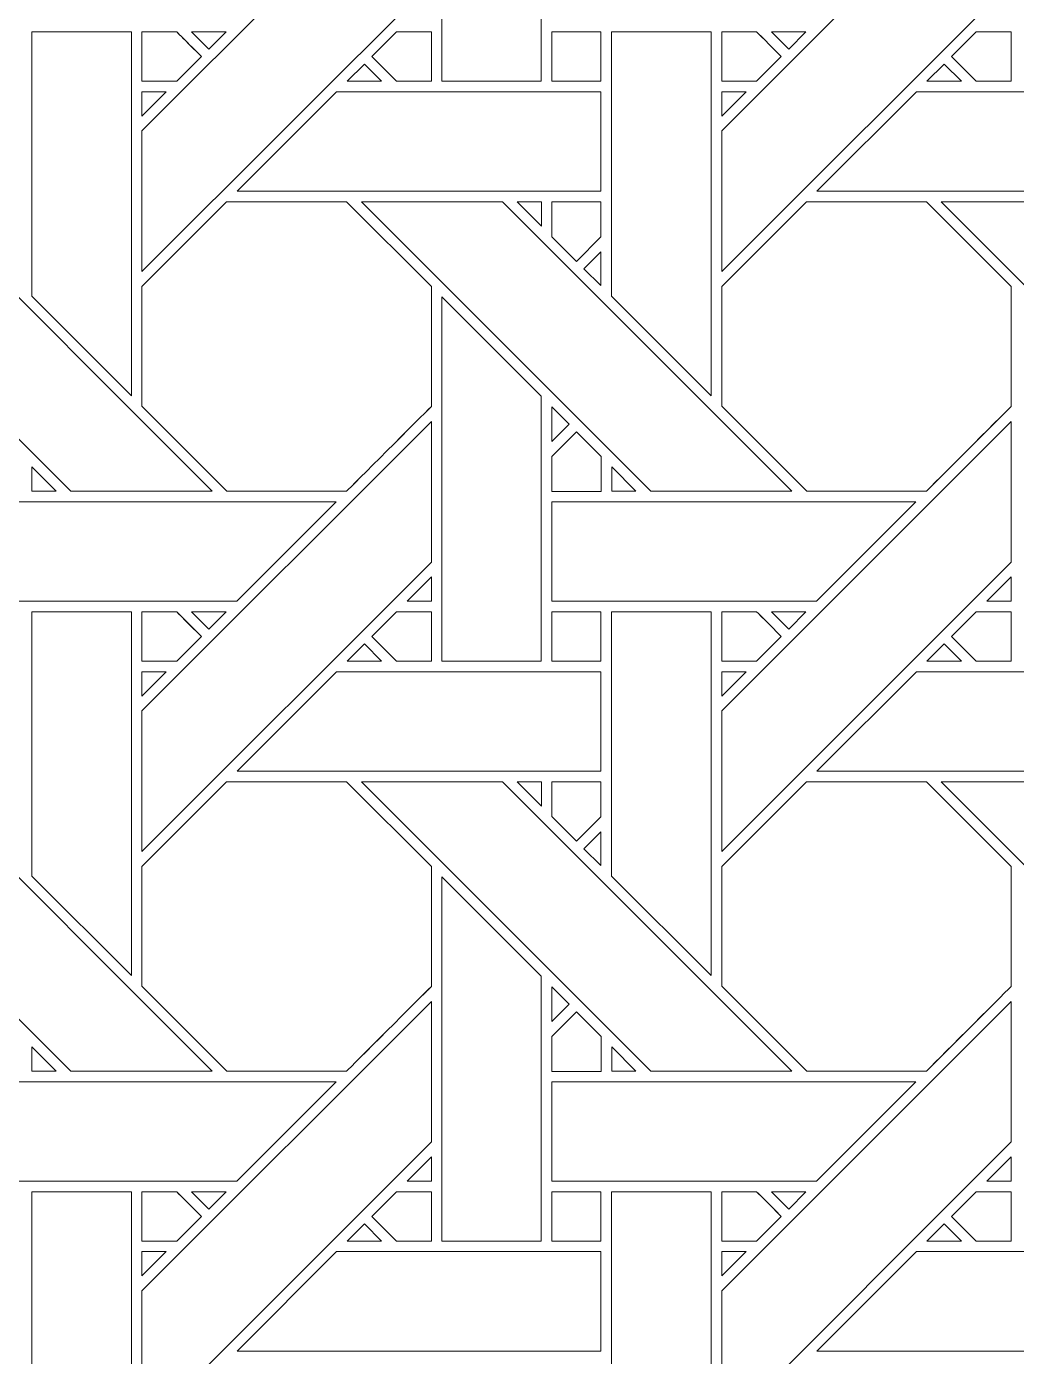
# Model space of a CAD drawing. Header units: inches. Extents: x 4.4 to 20.4, y 1.1 to 17.1.
# Drawn here: x 10.534 to 12.154, y 12.661 to 14.836 of the extents above; entities that cross this region are included whole.
import ezdxf

# ---------------------------------------------------------------- set-up
doc = ezdxf.new("R2010")
doc.units = ezdxf.units.IN
doc.header["$MEASUREMENT"] = 0
doc.layers.add('Design', color=7, linetype='Continuous', lineweight=0)

msp = doc.modelspace()

# ---------------------------------------------------------------- linework, layer by layer
at = {"layer": 'Design'}
for points, knots in [([(4.3829, 17.0948), (4.3829, 17.0948), (4.3829, 1.0948), (4.3829, 1.0948), (4.3829, 1.0948), (20.3829, 1.0948), (20.3829, 1.0948), (20.3829, 1.0948), (20.3829, 17.0948), (20.3829, 17.0948), (20.3829, 17.0948), (4.3829, 17.0948), (4.3829, 17.0948)], [0, 0, 0, 0, 1, 1, 1, 2, 2, 2, 3, 3, 3, 4, 4, 4, 4]), ([(19.3728, 16.2388), (19.3728, 16.2388), (5.2388, 16.2388), (5.2388, 16.2388), (5.2388, 16.2388), (5.2388, 1.9507), (5.2388, 1.9507), (5.2388, 1.9507), (19.5269, 1.9507), (19.5269, 1.9507), (19.5269, 1.9507), (19.5269, 16.2388), (19.5269, 16.2388), (19.5269, 16.2388), (19.3728, 16.2388), (19.3728, 16.2388)], [0, 0, 0, 0, 1, 1, 1, 2, 2, 2, 3, 3, 3, 4, 4, 4, 5, 5, 5, 5]), ([(11.2137, 14.7468), (11.2137, 14.7468), (11.2137, 15.3426), (11.2137, 15.3426), (11.2137, 15.3426), (11.3765, 15.1805), (11.3765, 15.1805), (11.3765, 15.1805), (11.3765, 14.7468), (11.3765, 14.7468), (11.3765, 14.7468), (11.2137, 14.7468), (11.2137, 14.7468)], [0, 0, 0, 0, 1, 1, 1, 2, 2, 2, 3, 3, 3, 4, 4, 4, 4]), ([(11.1966, 14.909), (11.1966, 14.909), (10.7229, 14.4354), (10.7229, 14.4354), (10.7229, 14.4354), (10.7229, 14.6655), (10.7229, 14.6655), (10.7229, 14.6655), (11.1966, 15.139), (11.1966, 15.139), (11.1966, 15.139), (11.1966, 14.909), (11.1966, 14.909)], [0, 0, 0, 0, 1, 1, 1, 2, 2, 2, 3, 3, 3, 4, 4, 4, 4]), ([(12.1453, 14.909), (12.1453, 14.909), (11.6717, 14.4354), (11.6717, 14.4354), (11.6717, 14.4354), (11.6717, 14.6655), (11.6717, 14.6655), (11.6717, 14.6655), (12.1453, 15.139), (12.1453, 15.139), (12.1453, 15.139), (12.1453, 14.909), (12.1453, 14.909)], [0, 0, 0, 0, 1, 1, 1, 2, 2, 2, 3, 3, 3, 4, 4, 4, 4]), ([(10.5429, 14.3954), (10.5429, 14.3954), (10.5429, 14.8276), (10.5429, 14.8276), (10.5429, 14.8276), (10.7058, 14.8276), (10.7058, 14.8276), (10.7058, 14.8276), (10.7058, 14.2324), (10.7058, 14.2324), (10.7058, 14.2324), (10.5429, 14.3954), (10.5429, 14.3954)], [0, 0, 0, 0, 1, 1, 1, 2, 2, 2, 3, 3, 3, 4, 4, 4, 4]), ([(10.78, 14.8276), (10.7851, 14.8225), (10.8159, 14.7917), (10.8203, 14.7873), (10.8203, 14.7873), (10.7799, 14.7468), (10.7799, 14.7468), (10.7799, 14.7468), (10.7229, 14.7468), (10.7229, 14.7468), (10.7229, 14.7468), (10.7229, 14.8276), (10.7229, 14.8276), (10.7229, 14.8276), (10.78, 14.8276), (10.78, 14.8276)], [0, 0, 0, 0, 1, 1, 1, 2, 2, 2, 3, 3, 3, 4, 4, 4, 5, 5, 5, 5]), ([(10.8045, 14.8031), (10.8045, 14.8031), (10.8203, 14.7873), (10.8203, 14.7873), (10.8203, 14.7873), (10.7799, 14.7468), (10.7799, 14.7468), (10.7799, 14.7468), (10.7229, 14.7468), (10.7229, 14.7468), (10.7229, 14.7468), (10.7229, 14.8276), (10.7229, 14.8276), (10.7229, 14.8276), (10.78, 14.8276), (10.78, 14.8276), (10.7853, 14.8223), (10.7952, 14.8124), (10.8045, 14.8031)], [0, 0, 0, 0, 1, 1, 1, 2, 2, 2, 3, 3, 3, 4, 4, 4, 5, 5, 5, 6, 6, 6, 6]), ([(10.8044, 14.8276), (10.8044, 14.8276), (10.8608, 14.8276), (10.8608, 14.8276), (10.8608, 14.8276), (10.8325, 14.7994), (10.8325, 14.7994), (10.8325, 14.7994), (10.8044, 14.8276), (10.8044, 14.8276)], [0, 0, 0, 0, 1, 1, 1, 2, 2, 2, 3, 3, 3, 3]), ([(11.1395, 14.7468), (11.1395, 14.7468), (11.0991, 14.7872), (11.0991, 14.7872), (11.0991, 14.7872), (11.1396, 14.8276), (11.1396, 14.8276), (11.1396, 14.8276), (11.1966, 14.8276), (11.1966, 14.8276), (11.1966, 14.8276), (11.1966, 14.7468), (11.1966, 14.7468), (11.1966, 14.7468), (11.1395, 14.7468), (11.1395, 14.7468)], [0, 0, 0, 0, 1, 1, 1, 2, 2, 2, 3, 3, 3, 4, 4, 4, 5, 5, 5, 5]), ([(11.0991, 14.7872), (11.0991, 14.7872), (11.1396, 14.8276), (11.1396, 14.8276), (11.1396, 14.8276), (11.1966, 14.8276), (11.1966, 14.8276), (11.1966, 14.8276), (11.1966, 14.7468), (11.1966, 14.7468), (11.1966, 14.7468), (11.1395, 14.7468), (11.1395, 14.7468), (11.1395, 14.7468), (11.0991, 14.7872), (11.0991, 14.7872)], [0, 0, 0, 0, 1, 1, 1, 2, 2, 2, 3, 3, 3, 4, 4, 4, 5, 5, 5, 5]), ([(11.3938, 14.7468), (11.3938, 14.7468), (11.3938, 14.8276), (11.3938, 14.8276), (11.3938, 14.8276), (11.474, 14.8276), (11.474, 14.8276), (11.474, 14.8276), (11.474, 14.7468), (11.474, 14.7468), (11.474, 14.7468), (11.3938, 14.7468), (11.3938, 14.7468)], [0, 0, 0, 0, 1, 1, 1, 2, 2, 2, 3, 3, 3, 4, 4, 4, 4]), ([(11.474, 14.8276), (11.474, 14.8276), (11.474, 14.7468), (11.474, 14.7468), (11.474, 14.7468), (11.3938, 14.7468), (11.3938, 14.7468), (11.3938, 14.7468), (11.3938, 14.8276), (11.3938, 14.8276), (11.3938, 14.8276), (11.474, 14.8276), (11.474, 14.8276)], [0, 0, 0, 0, 1, 1, 1, 2, 2, 2, 3, 3, 3, 4, 4, 4, 4]), ([(11.4916, 14.3954), (11.4916, 14.3954), (11.4916, 14.8276), (11.4916, 14.8276), (11.4916, 14.8276), (11.6545, 14.8276), (11.6545, 14.8276), (11.6545, 14.8276), (11.6545, 14.2324), (11.6545, 14.2324), (11.6545, 14.2324), (11.4916, 14.3954), (11.4916, 14.3954)], [0, 0, 0, 0, 1, 1, 1, 2, 2, 2, 3, 3, 3, 4, 4, 4, 4]), ([(11.7287, 14.8276), (11.7339, 14.8225), (11.7646, 14.7917), (11.7691, 14.7873), (11.7691, 14.7873), (11.7286, 14.7468), (11.7286, 14.7468), (11.7286, 14.7468), (11.6717, 14.7468), (11.6717, 14.7468), (11.6717, 14.7468), (11.6717, 14.8276), (11.6717, 14.8276), (11.6717, 14.8276), (11.7287, 14.8276), (11.7287, 14.8276)], [0, 0, 0, 0, 1, 1, 1, 2, 2, 2, 3, 3, 3, 4, 4, 4, 5, 5, 5, 5]), ([(11.7691, 14.7873), (11.7691, 14.7873), (11.7286, 14.7468), (11.7286, 14.7468), (11.7286, 14.7468), (11.6717, 14.7468), (11.6717, 14.7468), (11.6717, 14.7468), (11.6717, 14.8276), (11.6717, 14.8276), (11.6717, 14.8276), (11.7287, 14.8276), (11.7287, 14.8276), (11.7338, 14.8225), (11.7646, 14.7917), (11.7691, 14.7873)], [0, 0, 0, 0, 1, 1, 1, 2, 2, 2, 3, 3, 3, 4, 4, 4, 5, 5, 5, 5]), ([(11.7531, 14.8276), (11.7531, 14.8276), (11.8096, 14.8276), (11.8096, 14.8276), (11.8096, 14.8276), (11.7813, 14.7994), (11.7813, 14.7994), (11.7813, 14.7994), (11.7531, 14.8276), (11.7531, 14.8276)], [0, 0, 0, 0, 1, 1, 1, 2, 2, 2, 3, 3, 3, 3]), ([(12.0882, 14.7468), (12.0882, 14.7468), (12.0479, 14.7872), (12.0479, 14.7872), (12.0479, 14.7872), (12.0883, 14.8276), (12.0883, 14.8276), (12.0883, 14.8276), (12.1453, 14.8276), (12.1453, 14.8276), (12.1453, 14.8276), (12.1453, 14.7468), (12.1453, 14.7468), (12.1453, 14.7468), (12.0882, 14.7468), (12.0882, 14.7468)], [0, 0, 0, 0, 1, 1, 1, 2, 2, 2, 3, 3, 3, 4, 4, 4, 5, 5, 5, 5]), ([(12.1453, 14.8276), (12.1453, 14.8276), (12.1453, 14.7468), (12.1453, 14.7468), (12.1453, 14.7468), (12.0882, 14.7468), (12.0882, 14.7468), (12.0882, 14.7468), (12.0479, 14.7872), (12.0479, 14.7872), (12.0479, 14.7872), (12.0883, 14.8276), (12.0883, 14.8276), (12.0883, 14.8276), (12.1453, 14.8276), (12.1453, 14.8276)], [0, 0, 0, 0, 1, 1, 1, 2, 2, 2, 3, 3, 3, 4, 4, 4, 5, 5, 5, 5]), ([(11.1153, 14.7468), (11.1153, 14.7468), (11.0588, 14.7468), (11.0588, 14.7468), (11.0588, 14.7468), (11.087, 14.775), (11.087, 14.775), (11.087, 14.775), (11.1153, 14.7468), (11.1153, 14.7468)], [0, 0, 0, 0, 1, 1, 1, 2, 2, 2, 3, 3, 3, 3]), ([(12.064, 14.7468), (12.064, 14.7468), (12.0075, 14.7468), (12.0075, 14.7468), (12.0075, 14.7468), (12.0358, 14.775), (12.0358, 14.775), (12.0358, 14.775), (12.064, 14.7468), (12.064, 14.7468)], [0, 0, 0, 0, 1, 1, 1, 2, 2, 2, 3, 3, 3, 3]), ([(10.7628, 14.7296), (10.7628, 14.7296), (10.7229, 14.6898), (10.7229, 14.6898), (10.7229, 14.6898), (10.7229, 14.7296), (10.7229, 14.7296), (10.7229, 14.7296), (10.7628, 14.7296), (10.7628, 14.7296)], [0, 0, 0, 0, 1, 1, 1, 2, 2, 2, 3, 3, 3, 3]), ([(11.4741, 14.7296), (11.4741, 14.7296), (11.4741, 14.5668), (11.4741, 14.5668), (11.4741, 14.5668), (10.8788, 14.5668), (10.8788, 14.5668), (10.8788, 14.5668), (11.0416, 14.7296), (11.0416, 14.7296), (11.0416, 14.7296), (11.4741, 14.7296), (11.4741, 14.7296)], [0, 0, 0, 0, 1, 1, 1, 2, 2, 2, 3, 3, 3, 4, 4, 4, 4]), ([(11.7115, 14.7296), (11.7115, 14.7296), (11.6717, 14.6898), (11.6717, 14.6898), (11.6717, 14.6898), (11.6717, 14.7296), (11.6717, 14.7296), (11.6717, 14.7296), (11.7115, 14.7296), (11.7115, 14.7296)], [0, 0, 0, 0, 1, 1, 1, 2, 2, 2, 3, 3, 3, 3]), ([(12.4228, 14.7296), (12.4228, 14.7296), (12.4228, 14.5668), (12.4228, 14.5668), (12.4228, 14.5668), (11.8275, 14.5668), (11.8275, 14.5668), (11.8275, 14.5668), (11.9904, 14.7296), (11.9904, 14.7296), (11.9904, 14.7296), (12.4228, 14.7296), (12.4228, 14.7296)], [0, 0, 0, 0, 1, 1, 1, 2, 2, 2, 3, 3, 3, 4, 4, 4, 4]), ([(10.838, 14.076), (10.838, 14.076), (10.6069, 14.076), (10.6069, 14.076), (10.6069, 14.076), (10.1334, 14.5497), (10.1334, 14.5497), (10.1334, 14.5497), (10.3643, 14.5497), (10.3643, 14.5497), (10.3643, 14.5497), (10.838, 14.076), (10.838, 14.076)], [0, 0, 0, 0, 1, 1, 1, 2, 2, 2, 3, 3, 3, 4, 4, 4, 4]), ([(10.8616, 14.5497), (10.8616, 14.5497), (11.0578, 14.5497), (11.0578, 14.5497), (11.0578, 14.5497), (11.1966, 14.411), (11.1966, 14.411), (11.1966, 14.411), (11.1966, 14.2148), (11.1966, 14.2148), (11.1788, 14.1969), (11.0669, 14.0851), (11.0579, 14.0761), (11.0579, 14.0761), (10.8622, 14.0761), (10.8622, 14.0761), (10.8622, 14.0761), (10.7229, 14.2153), (10.7229, 14.2153), (10.7229, 14.2153), (10.7229, 14.411), (10.7229, 14.411), (10.7229, 14.411), (10.8616, 14.5497), (10.8616, 14.5497)], [0, 0, 0, 0, 1, 1, 1, 2, 2, 2, 3, 3, 3, 4, 4, 4, 5, 5, 5, 6, 6, 6, 7, 7, 7, 8, 8, 8, 8]), ([(11.1966, 14.411), (11.1966, 14.411), (11.1966, 14.2148), (11.1966, 14.2148), (11.1787, 14.1968), (11.0668, 14.085), (11.0579, 14.0761), (11.0579, 14.0761), (10.8622, 14.0761), (10.8622, 14.0761), (10.8622, 14.0761), (10.7229, 14.2153), (10.7229, 14.2153), (10.7229, 14.2153), (10.7229, 14.411), (10.7229, 14.411), (10.7229, 14.411), (10.8616, 14.5497), (10.8616, 14.5497), (10.8616, 14.5497), (11.0578, 14.5497), (11.0578, 14.5497), (11.0578, 14.5497), (11.1966, 14.411), (11.1966, 14.411)], [0, 0, 0, 0, 1, 1, 1, 2, 2, 2, 3, 3, 3, 4, 4, 4, 5, 5, 5, 6, 6, 6, 7, 7, 7, 8, 8, 8, 8]), ([(11.7867, 14.076), (11.7867, 14.076), (11.5556, 14.076), (11.5556, 14.076), (11.5556, 14.076), (11.0821, 14.5497), (11.0821, 14.5497), (11.0821, 14.5497), (11.313, 14.5497), (11.313, 14.5497), (11.313, 14.5497), (11.7867, 14.076), (11.7867, 14.076)], [0, 0, 0, 0, 1, 1, 1, 2, 2, 2, 3, 3, 3, 4, 4, 4, 4]), ([(11.3372, 14.5497), (11.3372, 14.5497), (11.3766, 14.5497), (11.3766, 14.5497), (11.3766, 14.5497), (11.3766, 14.5099), (11.3766, 14.5099), (11.3766, 14.5099), (11.3372, 14.5497), (11.3372, 14.5497)], [0, 0, 0, 0, 1, 1, 1, 2, 2, 2, 3, 3, 3, 3]), ([(11.474, 14.5497), (11.474, 14.5497), (11.474, 14.4921), (11.474, 14.4921), (11.474, 14.4921), (11.4341, 14.4522), (11.4341, 14.4522), (11.4341, 14.4522), (11.3938, 14.4925), (11.3938, 14.4925), (11.3938, 14.4925), (11.3938, 14.5497), (11.3938, 14.5497), (11.3938, 14.5497), (11.474, 14.5497), (11.474, 14.5497)], [0, 0, 0, 0, 1, 1, 1, 2, 2, 2, 3, 3, 3, 4, 4, 4, 5, 5, 5, 5]), ([(11.474, 14.4921), (11.474, 14.4921), (11.4341, 14.4522), (11.4341, 14.4522), (11.4341, 14.4522), (11.3938, 14.4925), (11.3938, 14.4925), (11.3938, 14.4925), (11.3938, 14.5497), (11.3938, 14.5497), (11.3938, 14.5497), (11.474, 14.5497), (11.474, 14.5497), (11.474, 14.5497), (11.474, 14.4921), (11.474, 14.4921)], [0, 0, 0, 0, 1, 1, 1, 2, 2, 2, 3, 3, 3, 4, 4, 4, 5, 5, 5, 5]), ([(11.8104, 14.5497), (11.8104, 14.5497), (12.0066, 14.5497), (12.0066, 14.5497), (12.0066, 14.5497), (12.1453, 14.411), (12.1453, 14.411), (12.1453, 14.411), (12.1453, 14.2148), (12.1453, 14.2148), (12.1275, 14.1969), (12.0156, 14.0851), (12.0066, 14.0761), (12.0066, 14.0761), (11.8109, 14.0761), (11.8109, 14.0761), (11.8109, 14.0761), (11.6717, 14.2153), (11.6717, 14.2153), (11.6717, 14.2153), (11.6717, 14.411), (11.6717, 14.411), (11.6717, 14.411), (11.8104, 14.5497), (11.8104, 14.5497)], [0, 0, 0, 0, 1, 1, 1, 2, 2, 2, 3, 3, 3, 4, 4, 4, 5, 5, 5, 6, 6, 6, 7, 7, 7, 8, 8, 8, 8]), ([(12.1453, 14.411), (12.1453, 14.411), (12.1453, 14.2148), (12.1453, 14.2148), (12.1272, 14.1966), (12.0154, 14.0849), (12.0066, 14.0761), (12.0066, 14.0761), (11.8109, 14.0761), (11.8109, 14.0761), (11.8109, 14.0761), (11.6717, 14.2153), (11.6717, 14.2153), (11.6717, 14.2153), (11.6717, 14.411), (11.6717, 14.411), (11.6717, 14.411), (11.8104, 14.5497), (11.8104, 14.5497), (11.8104, 14.5497), (12.0066, 14.5497), (12.0066, 14.5497), (12.0066, 14.5497), (12.1453, 14.411), (12.1453, 14.411)], [0, 0, 0, 0, 1, 1, 1, 2, 2, 2, 3, 3, 3, 4, 4, 4, 5, 5, 5, 6, 6, 6, 7, 7, 7, 8, 8, 8, 8]), ([(12.7354, 14.076), (12.7354, 14.076), (12.5044, 14.076), (12.5044, 14.076), (12.5044, 14.076), (12.0308, 14.5497), (12.0308, 14.5497), (12.0308, 14.5497), (12.2618, 14.5497), (12.2618, 14.5497), (12.2618, 14.5497), (12.7354, 14.076), (12.7354, 14.076)], [0, 0, 0, 0, 1, 1, 1, 2, 2, 2, 3, 3, 3, 4, 4, 4, 4]), ([(11.4741, 14.4679), (11.4741, 14.4679), (11.4741, 14.4127), (11.4741, 14.4127), (11.4741, 14.4127), (11.4463, 14.4401), (11.4463, 14.4401), (11.4463, 14.4401), (11.4741, 14.4679), (11.4741, 14.4679)], [0, 0, 0, 0, 1, 1, 1, 2, 2, 2, 3, 3, 3, 3]), ([(11.2137, 13.798), (11.2137, 13.798), (11.2137, 14.3939), (11.2137, 14.3939), (11.2137, 14.3939), (11.3765, 14.2317), (11.3765, 14.2317), (11.3765, 14.2317), (11.3765, 13.798), (11.3765, 13.798), (11.3765, 13.798), (11.2137, 13.798), (11.2137, 13.798)], [0, 0, 0, 0, 1, 1, 1, 2, 2, 2, 3, 3, 3, 4, 4, 4, 4]), ([(11.3938, 14.1575), (11.3938, 14.1575), (11.3938, 14.2142), (11.3938, 14.2142), (11.3938, 14.2142), (11.422, 14.1857), (11.422, 14.1857), (11.422, 14.1857), (11.3938, 14.1575), (11.3938, 14.1575)], [0, 0, 0, 0, 1, 1, 1, 2, 2, 2, 3, 3, 3, 3]), ([(11.1966, 13.9603), (11.1966, 13.9603), (10.7229, 13.4866), (10.7229, 13.4866), (10.7229, 13.4866), (10.7229, 13.7167), (10.7229, 13.7167), (10.7229, 13.7167), (11.1966, 14.1903), (11.1966, 14.1903), (11.1966, 14.1903), (11.1966, 13.9603), (11.1966, 13.9603)], [0, 0, 0, 0, 1, 1, 1, 2, 2, 2, 3, 3, 3, 4, 4, 4, 4]), ([(12.1453, 13.9603), (12.1453, 13.9603), (11.6717, 13.4866), (11.6717, 13.4866), (11.6717, 13.4866), (11.6717, 13.7167), (11.6717, 13.7167), (11.6717, 13.7167), (12.1453, 14.1903), (12.1453, 14.1903), (12.1453, 14.1903), (12.1453, 13.9603), (12.1453, 13.9603)], [0, 0, 0, 0, 1, 1, 1, 2, 2, 2, 3, 3, 3, 4, 4, 4, 4]), ([(11.3938, 14.0759), (11.3938, 14.0759), (11.3938, 14.1332), (11.3938, 14.1332), (11.3938, 14.1332), (11.4341, 14.1735), (11.4341, 14.1735), (11.4341, 14.1735), (11.4745, 14.1332), (11.4745, 14.1332), (11.4745, 14.1332), (11.4745, 14.0759), (11.4745, 14.0759), (11.4745, 14.0759), (11.3938, 14.0759), (11.3938, 14.0759)], [0, 0, 0, 0, 1, 1, 1, 2, 2, 2, 3, 3, 3, 4, 4, 4, 5, 5, 5, 5]), ([(11.4341, 14.1735), (11.4341, 14.1735), (11.4745, 14.1332), (11.4745, 14.1332), (11.4745, 14.1332), (11.4745, 14.0759), (11.4745, 14.0759), (11.4745, 14.0759), (11.3938, 14.0759), (11.3938, 14.0759), (11.3938, 14.0759), (11.3938, 14.1332), (11.3938, 14.1332), (11.3938, 14.1332), (11.4341, 14.1735), (11.4341, 14.1735)], [0, 0, 0, 0, 1, 1, 1, 2, 2, 2, 3, 3, 3, 4, 4, 4, 5, 5, 5, 5]), ([(10.543, 14.076), (10.543, 14.076), (10.543, 14.1158), (10.543, 14.1158), (10.543, 14.1158), (10.5827, 14.076), (10.5827, 14.076), (10.5827, 14.076), (10.543, 14.076), (10.543, 14.076)], [0, 0, 0, 0, 1, 1, 1, 2, 2, 2, 3, 3, 3, 3]), ([(11.4917, 14.076), (11.4917, 14.076), (11.4917, 14.1158), (11.4917, 14.1158), (11.4917, 14.1158), (11.5314, 14.076), (11.5314, 14.076), (11.5314, 14.076), (11.4917, 14.076), (11.4917, 14.076)], [0, 0, 0, 0, 1, 1, 1, 2, 2, 2, 3, 3, 3, 3]), ([(11.0408, 14.0588), (11.0408, 14.0588), (10.8781, 13.8961), (10.8781, 13.8961), (10.8781, 13.8961), (10.4451, 13.8961), (10.4451, 13.8961), (10.4451, 13.8961), (10.4451, 14.0588), (10.4451, 14.0588), (10.4451, 14.0588), (11.0408, 14.0588), (11.0408, 14.0588)], [0, 0, 0, 0, 1, 1, 1, 2, 2, 2, 3, 3, 3, 4, 4, 4, 4]), ([(11.9895, 14.0588), (11.9895, 14.0588), (11.8268, 13.8961), (11.8268, 13.8961), (11.8268, 13.8961), (11.3938, 13.8961), (11.3938, 13.8961), (11.3938, 13.8961), (11.3938, 14.0588), (11.3938, 14.0588), (11.3938, 14.0588), (11.9895, 14.0588), (11.9895, 14.0588)], [0, 0, 0, 0, 1, 1, 1, 2, 2, 2, 3, 3, 3, 4, 4, 4, 4]), ([(11.1966, 13.8961), (11.1966, 13.8961), (11.1568, 13.8961), (11.1568, 13.8961), (11.1568, 13.8961), (11.1966, 13.9359), (11.1966, 13.9359), (11.1966, 13.9359), (11.1966, 13.8961), (11.1966, 13.8961)], [0, 0, 0, 0, 1, 1, 1, 2, 2, 2, 3, 3, 3, 3]), ([(12.1056, 13.8961), (12.1056, 13.8961), (12.1453, 13.9359), (12.1453, 13.9359), (12.1453, 13.9359), (12.1453, 13.8961), (12.1453, 13.8961), (12.1453, 13.8961), (12.1056, 13.8961), (12.1056, 13.8961)], [0, 0, 0, 0, 1, 1, 1, 2, 2, 2, 3, 3, 3, 3]), ([(10.5429, 13.4466), (10.5429, 13.4466), (10.5429, 13.8788), (10.5429, 13.8788), (10.5429, 13.8788), (10.7058, 13.8788), (10.7058, 13.8788), (10.7058, 13.8788), (10.7058, 13.2837), (10.7058, 13.2837), (10.7058, 13.2837), (10.5429, 13.4466), (10.5429, 13.4466)], [0, 0, 0, 0, 1, 1, 1, 2, 2, 2, 3, 3, 3, 4, 4, 4, 4]), ([(10.78, 13.8789), (10.7851, 13.8738), (10.8159, 13.8429), (10.8203, 13.8385), (10.8203, 13.8385), (10.7799, 13.7981), (10.7799, 13.7981), (10.7799, 13.7981), (10.7229, 13.7981), (10.7229, 13.7981), (10.7229, 13.7981), (10.7229, 13.8789), (10.7229, 13.8789), (10.7229, 13.8789), (10.78, 13.8789), (10.78, 13.8789)], [0, 0, 0, 0, 1, 1, 1, 2, 2, 2, 3, 3, 3, 4, 4, 4, 5, 5, 5, 5]), ([(10.8203, 13.8385), (10.8203, 13.8385), (10.7799, 13.7981), (10.7799, 13.7981), (10.7799, 13.7981), (10.7229, 13.7981), (10.7229, 13.7981), (10.7229, 13.7981), (10.7229, 13.8789), (10.7229, 13.8789), (10.7229, 13.8789), (10.78, 13.8789), (10.78, 13.8789), (10.7852, 13.8736), (10.816, 13.8428), (10.8203, 13.8385)], [0, 0, 0, 0, 1, 1, 1, 2, 2, 2, 3, 3, 3, 4, 4, 4, 5, 5, 5, 5]), ([(10.8044, 13.8788), (10.8044, 13.8788), (10.8608, 13.8788), (10.8608, 13.8788), (10.8608, 13.8788), (10.8325, 13.8506), (10.8325, 13.8506), (10.8325, 13.8506), (10.8044, 13.8788), (10.8044, 13.8788)], [0, 0, 0, 0, 1, 1, 1, 2, 2, 2, 3, 3, 3, 3]), ([(11.1395, 13.7981), (11.1395, 13.7981), (11.0991, 13.8385), (11.0991, 13.8385), (11.0991, 13.8385), (11.1396, 13.8789), (11.1396, 13.8789), (11.1396, 13.8789), (11.1966, 13.8789), (11.1966, 13.8789), (11.1966, 13.8789), (11.1966, 13.7981), (11.1966, 13.7981), (11.1966, 13.7981), (11.1395, 13.7981), (11.1395, 13.7981)], [0, 0, 0, 0, 1, 1, 1, 2, 2, 2, 3, 3, 3, 4, 4, 4, 5, 5, 5, 5]), ([(11.0991, 13.8385), (11.0991, 13.8385), (11.1396, 13.8789), (11.1396, 13.8789), (11.1396, 13.8789), (11.1966, 13.8789), (11.1966, 13.8789), (11.1966, 13.8789), (11.1966, 13.7981), (11.1966, 13.7981), (11.1966, 13.7981), (11.1395, 13.7981), (11.1395, 13.7981), (11.1395, 13.7981), (11.0991, 13.8385), (11.0991, 13.8385)], [0, 0, 0, 0, 1, 1, 1, 2, 2, 2, 3, 3, 3, 4, 4, 4, 5, 5, 5, 5]), ([(11.3938, 13.7981), (11.3938, 13.7981), (11.3938, 13.8789), (11.3938, 13.8789), (11.3938, 13.8789), (11.474, 13.8789), (11.474, 13.8789), (11.474, 13.8789), (11.474, 13.7981), (11.474, 13.7981), (11.474, 13.7981), (11.3938, 13.7981), (11.3938, 13.7981)], [0, 0, 0, 0, 1, 1, 1, 2, 2, 2, 3, 3, 3, 4, 4, 4, 4]), ([(11.474, 13.8789), (11.474, 13.8789), (11.474, 13.7981), (11.474, 13.7981), (11.474, 13.7981), (11.3938, 13.7981), (11.3938, 13.7981), (11.3938, 13.7981), (11.3938, 13.8789), (11.3938, 13.8789), (11.3938, 13.8789), (11.474, 13.8789), (11.474, 13.8789)], [0, 0, 0, 0, 1, 1, 1, 2, 2, 2, 3, 3, 3, 4, 4, 4, 4]), ([(11.4916, 13.4466), (11.4916, 13.4466), (11.4916, 13.8788), (11.4916, 13.8788), (11.4916, 13.8788), (11.6545, 13.8788), (11.6545, 13.8788), (11.6545, 13.8788), (11.6545, 13.2837), (11.6545, 13.2837), (11.6545, 13.2837), (11.4916, 13.4466), (11.4916, 13.4466)], [0, 0, 0, 0, 1, 1, 1, 2, 2, 2, 3, 3, 3, 4, 4, 4, 4]), ([(11.7287, 13.8789), (11.7339, 13.8738), (11.7646, 13.8429), (11.7691, 13.8385), (11.7691, 13.8385), (11.7286, 13.7981), (11.7286, 13.7981), (11.7286, 13.7981), (11.6717, 13.7981), (11.6717, 13.7981), (11.6717, 13.7981), (11.6717, 13.8789), (11.6717, 13.8789), (11.6717, 13.8789), (11.7287, 13.8789), (11.7287, 13.8789)], [0, 0, 0, 0, 1, 1, 1, 2, 2, 2, 3, 3, 3, 4, 4, 4, 5, 5, 5, 5]), ([(11.7691, 13.8385), (11.7691, 13.8385), (11.7286, 13.7981), (11.7286, 13.7981), (11.7286, 13.7981), (11.6717, 13.7981), (11.6717, 13.7981), (11.6717, 13.7981), (11.6717, 13.8789), (11.6717, 13.8789), (11.6717, 13.8789), (11.7287, 13.8789), (11.7287, 13.8789), (11.7338, 13.8738), (11.7646, 13.843), (11.7691, 13.8385)], [0, 0, 0, 0, 1, 1, 1, 2, 2, 2, 3, 3, 3, 4, 4, 4, 5, 5, 5, 5]), ([(11.7531, 13.8788), (11.7531, 13.8788), (11.8096, 13.8788), (11.8096, 13.8788), (11.8096, 13.8788), (11.7813, 13.8506), (11.7813, 13.8506), (11.7813, 13.8506), (11.7531, 13.8788), (11.7531, 13.8788)], [0, 0, 0, 0, 1, 1, 1, 2, 2, 2, 3, 3, 3, 3]), ([(12.0882, 13.7981), (12.0882, 13.7981), (12.0479, 13.8385), (12.0479, 13.8385), (12.0479, 13.8385), (12.0883, 13.8789), (12.0883, 13.8789), (12.0883, 13.8789), (12.1453, 13.8789), (12.1453, 13.8789), (12.1453, 13.8789), (12.1453, 13.7981), (12.1453, 13.7981), (12.1453, 13.7981), (12.0882, 13.7981), (12.0882, 13.7981)], [0, 0, 0, 0, 1, 1, 1, 2, 2, 2, 3, 3, 3, 4, 4, 4, 5, 5, 5, 5]), ([(12.1453, 13.8789), (12.1453, 13.8789), (12.1453, 13.7981), (12.1453, 13.7981), (12.1453, 13.7981), (12.0882, 13.7981), (12.0882, 13.7981), (12.0882, 13.7981), (12.0479, 13.8385), (12.0479, 13.8385), (12.0479, 13.8385), (12.0883, 13.8789), (12.0883, 13.8789), (12.0883, 13.8789), (12.1453, 13.8789), (12.1453, 13.8789)], [0, 0, 0, 0, 1, 1, 1, 2, 2, 2, 3, 3, 3, 4, 4, 4, 5, 5, 5, 5]), ([(11.1153, 13.798), (11.1153, 13.798), (11.0588, 13.798), (11.0588, 13.798), (11.0588, 13.798), (11.087, 13.8263), (11.087, 13.8263), (11.087, 13.8263), (11.1153, 13.798), (11.1153, 13.798)], [0, 0, 0, 0, 1, 1, 1, 2, 2, 2, 3, 3, 3, 3]), ([(12.064, 13.798), (12.064, 13.798), (12.0075, 13.798), (12.0075, 13.798), (12.0075, 13.798), (12.0358, 13.8263), (12.0358, 13.8263), (12.0358, 13.8263), (12.064, 13.798), (12.064, 13.798)], [0, 0, 0, 0, 1, 1, 1, 2, 2, 2, 3, 3, 3, 3]), ([(10.7628, 13.7809), (10.7628, 13.7809), (10.7229, 13.7411), (10.7229, 13.7411), (10.7229, 13.7411), (10.7229, 13.7809), (10.7229, 13.7809), (10.7229, 13.7809), (10.7628, 13.7809), (10.7628, 13.7809)], [0, 0, 0, 0, 1, 1, 1, 2, 2, 2, 3, 3, 3, 3]), ([(11.4741, 13.7809), (11.4741, 13.7809), (11.4741, 13.6181), (11.4741, 13.6181), (11.4741, 13.6181), (10.8788, 13.6181), (10.8788, 13.6181), (10.8788, 13.6181), (11.0416, 13.7809), (11.0416, 13.7809), (11.0416, 13.7809), (11.4741, 13.7809), (11.4741, 13.7809)], [0, 0, 0, 0, 1, 1, 1, 2, 2, 2, 3, 3, 3, 4, 4, 4, 4]), ([(11.7115, 13.7809), (11.7115, 13.7809), (11.6717, 13.7411), (11.6717, 13.7411), (11.6717, 13.7411), (11.6717, 13.7809), (11.6717, 13.7809), (11.6717, 13.7809), (11.7115, 13.7809), (11.7115, 13.7809)], [0, 0, 0, 0, 1, 1, 1, 2, 2, 2, 3, 3, 3, 3]), ([(12.4228, 13.7809), (12.4228, 13.7809), (12.4228, 13.6181), (12.4228, 13.6181), (12.4228, 13.6181), (11.8275, 13.6181), (11.8275, 13.6181), (11.8275, 13.6181), (11.9904, 13.7809), (11.9904, 13.7809), (11.9904, 13.7809), (12.4228, 13.7809), (12.4228, 13.7809)], [0, 0, 0, 0, 1, 1, 1, 2, 2, 2, 3, 3, 3, 4, 4, 4, 4]), ([(10.838, 13.1273), (10.838, 13.1273), (10.6069, 13.1273), (10.6069, 13.1273), (10.6069, 13.1273), (10.1334, 13.601), (10.1334, 13.601), (10.1334, 13.601), (10.3643, 13.601), (10.3643, 13.601), (10.3643, 13.601), (10.838, 13.1273), (10.838, 13.1273)], [0, 0, 0, 0, 1, 1, 1, 2, 2, 2, 3, 3, 3, 4, 4, 4, 4]), ([(10.8616, 13.601), (10.8616, 13.601), (11.0578, 13.601), (11.0578, 13.601), (11.0578, 13.601), (11.1966, 13.4623), (11.1966, 13.4623), (11.1966, 13.4623), (11.1966, 13.2661), (11.1966, 13.2661), (11.1788, 13.2481), (11.0669, 13.1364), (11.0579, 13.1274), (11.0579, 13.1274), (10.8622, 13.1274), (10.8622, 13.1274), (10.8622, 13.1274), (10.7229, 13.2666), (10.7229, 13.2666), (10.7229, 13.2666), (10.7229, 13.4623), (10.7229, 13.4623), (10.7229, 13.4623), (10.8616, 13.601), (10.8616, 13.601)], [0, 0, 0, 0, 1, 1, 1, 2, 2, 2, 3, 3, 3, 4, 4, 4, 5, 5, 5, 6, 6, 6, 7, 7, 7, 8, 8, 8, 8]), ([(11.1966, 13.4623), (11.1966, 13.4623), (11.1966, 13.2661), (11.1966, 13.2661), (11.1787, 13.248), (11.0668, 13.1363), (11.0579, 13.1274), (11.0579, 13.1274), (10.8622, 13.1274), (10.8622, 13.1274), (10.8622, 13.1274), (10.7229, 13.2666), (10.7229, 13.2666), (10.7229, 13.2666), (10.7229, 13.4623), (10.7229, 13.4623), (10.7229, 13.4623), (10.8616, 13.601), (10.8616, 13.601), (10.8616, 13.601), (11.0578, 13.601), (11.0578, 13.601), (11.0578, 13.601), (11.1966, 13.4623), (11.1966, 13.4623)], [0, 0, 0, 0, 1, 1, 1, 2, 2, 2, 3, 3, 3, 4, 4, 4, 5, 5, 5, 6, 6, 6, 7, 7, 7, 8, 8, 8, 8]), ([(11.7867, 13.1273), (11.7867, 13.1273), (11.5556, 13.1273), (11.5556, 13.1273), (11.5556, 13.1273), (11.0821, 13.601), (11.0821, 13.601), (11.0821, 13.601), (11.313, 13.601), (11.313, 13.601), (11.313, 13.601), (11.7867, 13.1273), (11.7867, 13.1273)], [0, 0, 0, 0, 1, 1, 1, 2, 2, 2, 3, 3, 3, 4, 4, 4, 4]), ([(11.3372, 13.601), (11.3372, 13.601), (11.3766, 13.601), (11.3766, 13.601), (11.3766, 13.601), (11.3766, 13.5611), (11.3766, 13.5611), (11.3766, 13.5611), (11.3372, 13.601), (11.3372, 13.601)], [0, 0, 0, 0, 1, 1, 1, 2, 2, 2, 3, 3, 3, 3]), ([(11.474, 13.601), (11.474, 13.601), (11.474, 13.5434), (11.474, 13.5434), (11.474, 13.5434), (11.4341, 13.5035), (11.4341, 13.5035), (11.4341, 13.5035), (11.3938, 13.5438), (11.3938, 13.5438), (11.3938, 13.5438), (11.3938, 13.601), (11.3938, 13.601), (11.3938, 13.601), (11.474, 13.601), (11.474, 13.601)], [0, 0, 0, 0, 1, 1, 1, 2, 2, 2, 3, 3, 3, 4, 4, 4, 5, 5, 5, 5]), ([(11.474, 13.5434), (11.474, 13.5434), (11.4341, 13.5035), (11.4341, 13.5035), (11.4341, 13.5035), (11.3938, 13.5438), (11.3938, 13.5438), (11.3938, 13.5438), (11.3938, 13.601), (11.3938, 13.601), (11.3938, 13.601), (11.474, 13.601), (11.474, 13.601), (11.474, 13.601), (11.474, 13.5434), (11.474, 13.5434)], [0, 0, 0, 0, 1, 1, 1, 2, 2, 2, 3, 3, 3, 4, 4, 4, 5, 5, 5, 5]), ([(11.8104, 13.601), (11.8104, 13.601), (12.0066, 13.601), (12.0066, 13.601), (12.0066, 13.601), (12.1453, 13.4623), (12.1453, 13.4623), (12.1453, 13.4623), (12.1453, 13.2661), (12.1453, 13.2661), (12.1275, 13.2481), (12.0156, 13.1364), (12.0066, 13.1274), (12.0066, 13.1274), (11.8109, 13.1274), (11.8109, 13.1274), (11.8109, 13.1274), (11.6717, 13.2666), (11.6717, 13.2666), (11.6717, 13.2666), (11.6717, 13.4623), (11.6717, 13.4623), (11.6717, 13.4623), (11.8104, 13.601), (11.8104, 13.601)], [0, 0, 0, 0, 1, 1, 1, 2, 2, 2, 3, 3, 3, 4, 4, 4, 5, 5, 5, 6, 6, 6, 7, 7, 7, 8, 8, 8, 8]), ([(12.1453, 13.4623), (12.1453, 13.4623), (12.1453, 13.2661), (12.1453, 13.2661), (12.1277, 13.2483), (12.0157, 13.1365), (12.0066, 13.1274), (12.0066, 13.1274), (11.8109, 13.1274), (11.8109, 13.1274), (11.8109, 13.1274), (11.6717, 13.2666), (11.6717, 13.2666), (11.6717, 13.2666), (11.6717, 13.4623), (11.6717, 13.4623), (11.6717, 13.4623), (11.8104, 13.601), (11.8104, 13.601), (11.8104, 13.601), (12.0066, 13.601), (12.0066, 13.601), (12.0066, 13.601), (12.1453, 13.4623), (12.1453, 13.4623)], [0, 0, 0, 0, 1, 1, 1, 2, 2, 2, 3, 3, 3, 4, 4, 4, 5, 5, 5, 6, 6, 6, 7, 7, 7, 8, 8, 8, 8]), ([(12.7354, 13.1273), (12.7354, 13.1273), (12.5044, 13.1273), (12.5044, 13.1273), (12.5044, 13.1273), (12.0308, 13.601), (12.0308, 13.601), (12.0308, 13.601), (12.2618, 13.601), (12.2618, 13.601), (12.2618, 13.601), (12.7354, 13.1273), (12.7354, 13.1273)], [0, 0, 0, 0, 1, 1, 1, 2, 2, 2, 3, 3, 3, 4, 4, 4, 4]), ([(11.4741, 13.5191), (11.4741, 13.5191), (11.4741, 13.464), (11.4741, 13.464), (11.4741, 13.464), (11.4463, 13.4913), (11.4463, 13.4913), (11.4463, 13.4913), (11.4741, 13.5191), (11.4741, 13.5191)], [0, 0, 0, 0, 1, 1, 1, 2, 2, 2, 3, 3, 3, 3]), ([(11.2137, 12.8493), (11.2137, 12.8493), (11.2137, 13.4452), (11.2137, 13.4452), (11.2137, 13.4452), (11.3765, 13.283), (11.3765, 13.283), (11.3765, 13.283), (11.3765, 12.8493), (11.3765, 12.8493), (11.3765, 12.8493), (11.2137, 12.8493), (11.2137, 12.8493)], [0, 0, 0, 0, 1, 1, 1, 2, 2, 2, 3, 3, 3, 4, 4, 4, 4]), ([(11.3938, 13.2088), (11.3938, 13.2088), (11.3938, 13.2655), (11.3938, 13.2655), (11.3938, 13.2655), (11.422, 13.2369), (11.422, 13.2369), (11.422, 13.2369), (11.3938, 13.2088), (11.3938, 13.2088)], [0, 0, 0, 0, 1, 1, 1, 2, 2, 2, 3, 3, 3, 3]), ([(11.1966, 13.0116), (11.1966, 13.0116), (10.7229, 12.5379), (10.7229, 12.5379), (10.7229, 12.5379), (10.7229, 12.768), (10.7229, 12.768), (10.7229, 12.768), (11.1966, 13.2416), (11.1966, 13.2416), (11.1966, 13.2416), (11.1966, 13.0116), (11.1966, 13.0116)], [0, 0, 0, 0, 1, 1, 1, 2, 2, 2, 3, 3, 3, 4, 4, 4, 4]), ([(12.1453, 13.0116), (12.1453, 13.0116), (11.6717, 12.5379), (11.6717, 12.5379), (11.6717, 12.5379), (11.6717, 12.768), (11.6717, 12.768), (11.6717, 12.768), (12.1453, 13.2416), (12.1453, 13.2416), (12.1453, 13.2416), (12.1453, 13.0116), (12.1453, 13.0116)], [0, 0, 0, 0, 1, 1, 1, 2, 2, 2, 3, 3, 3, 4, 4, 4, 4]), ([(11.3938, 13.1271), (11.3938, 13.1271), (11.3938, 13.1844), (11.3938, 13.1844), (11.3938, 13.1844), (11.4341, 13.2247), (11.4341, 13.2247), (11.4341, 13.2247), (11.4745, 13.1844), (11.4745, 13.1844), (11.4745, 13.1844), (11.4745, 13.1271), (11.4745, 13.1271), (11.4745, 13.1271), (11.3938, 13.1271), (11.3938, 13.1271)], [0, 0, 0, 0, 1, 1, 1, 2, 2, 2, 3, 3, 3, 4, 4, 4, 5, 5, 5, 5]), ([(11.4341, 13.2247), (11.4341, 13.2247), (11.4745, 13.1844), (11.4745, 13.1844), (11.4745, 13.1844), (11.4745, 13.1271), (11.4745, 13.1271), (11.4745, 13.1271), (11.3938, 13.1271), (11.3938, 13.1271), (11.3938, 13.1271), (11.3938, 13.1844), (11.3938, 13.1844), (11.3938, 13.1844), (11.4341, 13.2247), (11.4341, 13.2247)], [0, 0, 0, 0, 1, 1, 1, 2, 2, 2, 3, 3, 3, 4, 4, 4, 5, 5, 5, 5]), ([(10.543, 13.1273), (10.543, 13.1273), (10.543, 13.1671), (10.543, 13.1671), (10.543, 13.1671), (10.5827, 13.1273), (10.5827, 13.1273), (10.5827, 13.1273), (10.543, 13.1273), (10.543, 13.1273)], [0, 0, 0, 0, 1, 1, 1, 2, 2, 2, 3, 3, 3, 3]), ([(11.4917, 13.1273), (11.4917, 13.1273), (11.4917, 13.1671), (11.4917, 13.1671), (11.4917, 13.1671), (11.5314, 13.1273), (11.5314, 13.1273), (11.5314, 13.1273), (11.4917, 13.1273), (11.4917, 13.1273)], [0, 0, 0, 0, 1, 1, 1, 2, 2, 2, 3, 3, 3, 3]), ([(11.0408, 13.1101), (11.0408, 13.1101), (10.8781, 12.9474), (10.8781, 12.9474), (10.8781, 12.9474), (10.4451, 12.9474), (10.4451, 12.9474), (10.4451, 12.9474), (10.4451, 13.1101), (10.4451, 13.1101), (10.4451, 13.1101), (11.0408, 13.1101), (11.0408, 13.1101)], [0, 0, 0, 0, 1, 1, 1, 2, 2, 2, 3, 3, 3, 4, 4, 4, 4]), ([(11.9895, 13.1101), (11.9895, 13.1101), (11.8268, 12.9474), (11.8268, 12.9474), (11.8268, 12.9474), (11.3938, 12.9474), (11.3938, 12.9474), (11.3938, 12.9474), (11.3938, 13.1101), (11.3938, 13.1101), (11.3938, 13.1101), (11.9895, 13.1101), (11.9895, 13.1101)], [0, 0, 0, 0, 1, 1, 1, 2, 2, 2, 3, 3, 3, 4, 4, 4, 4]), ([(11.1966, 12.9474), (11.1966, 12.9474), (11.1568, 12.9474), (11.1568, 12.9474), (11.1568, 12.9474), (11.1966, 12.9872), (11.1966, 12.9872), (11.1966, 12.9872), (11.1966, 12.9474), (11.1966, 12.9474)], [0, 0, 0, 0, 1, 1, 1, 2, 2, 2, 3, 3, 3, 3]), ([(12.1056, 12.9474), (12.1056, 12.9474), (12.1453, 12.9872), (12.1453, 12.9872), (12.1453, 12.9872), (12.1453, 12.9474), (12.1453, 12.9474), (12.1453, 12.9474), (12.1056, 12.9474), (12.1056, 12.9474)], [0, 0, 0, 0, 1, 1, 1, 2, 2, 2, 3, 3, 3, 3]), ([(10.5429, 12.4979), (10.5429, 12.4979), (10.5429, 12.9301), (10.5429, 12.9301), (10.5429, 12.9301), (10.7058, 12.9301), (10.7058, 12.9301), (10.7058, 12.9301), (10.7058, 12.335), (10.7058, 12.335), (10.7058, 12.335), (10.5429, 12.4979), (10.5429, 12.4979)], [0, 0, 0, 0, 1, 1, 1, 2, 2, 2, 3, 3, 3, 4, 4, 4, 4]), ([(10.78, 12.9301), (10.7851, 12.925), (10.8159, 12.8942), (10.8203, 12.8898), (10.8203, 12.8898), (10.7799, 12.8494), (10.7799, 12.8494), (10.7799, 12.8494), (10.7229, 12.8494), (10.7229, 12.8494), (10.7229, 12.8494), (10.7229, 12.9301), (10.7229, 12.9301), (10.7229, 12.9301), (10.78, 12.9301), (10.78, 12.9301)], [0, 0, 0, 0, 1, 1, 1, 2, 2, 2, 3, 3, 3, 4, 4, 4, 5, 5, 5, 5]), ([(10.8203, 12.8898), (10.8203, 12.8898), (10.7799, 12.8494), (10.7799, 12.8494), (10.7799, 12.8494), (10.7229, 12.8494), (10.7229, 12.8494), (10.7229, 12.8494), (10.7229, 12.9301), (10.7229, 12.9301), (10.7229, 12.9301), (10.78, 12.9301), (10.78, 12.9301), (10.7852, 12.9249), (10.816, 12.8941), (10.8203, 12.8898)], [0, 0, 0, 0, 1, 1, 1, 2, 2, 2, 3, 3, 3, 4, 4, 4, 5, 5, 5, 5]), ([(10.8044, 12.9301), (10.8044, 12.9301), (10.8608, 12.9301), (10.8608, 12.9301), (10.8608, 12.9301), (10.8326, 12.9019), (10.8326, 12.9019), (10.8326, 12.9019), (10.8044, 12.9301), (10.8044, 12.9301)], [0, 0, 0, 0, 1, 1, 1, 2, 2, 2, 3, 3, 3, 3]), ([(11.1395, 12.8494), (11.1395, 12.8494), (11.0991, 12.8897), (11.0991, 12.8897), (11.0991, 12.8897), (11.1396, 12.9302), (11.1396, 12.9302), (11.1396, 12.9302), (11.1966, 12.9302), (11.1966, 12.9302), (11.1966, 12.9302), (11.1966, 12.8494), (11.1966, 12.8494), (11.1966, 12.8494), (11.1395, 12.8494), (11.1395, 12.8494)], [0, 0, 0, 0, 1, 1, 1, 2, 2, 2, 3, 3, 3, 4, 4, 4, 5, 5, 5, 5]), ([(11.0991, 12.8897), (11.0991, 12.8897), (11.1396, 12.9302), (11.1396, 12.9302), (11.1396, 12.9302), (11.1966, 12.9302), (11.1966, 12.9302), (11.1966, 12.9302), (11.1966, 12.8494), (11.1966, 12.8494), (11.1966, 12.8494), (11.1395, 12.8494), (11.1395, 12.8494), (11.1395, 12.8494), (11.0991, 12.8897), (11.0991, 12.8897)], [0, 0, 0, 0, 1, 1, 1, 2, 2, 2, 3, 3, 3, 4, 4, 4, 5, 5, 5, 5]), ([(11.3938, 12.8494), (11.3938, 12.8494), (11.3938, 12.9301), (11.3938, 12.9301), (11.3938, 12.9301), (11.474, 12.9301), (11.474, 12.9301), (11.474, 12.9301), (11.474, 12.8494), (11.474, 12.8494), (11.474, 12.8494), (11.3938, 12.8494), (11.3938, 12.8494)], [0, 0, 0, 0, 1, 1, 1, 2, 2, 2, 3, 3, 3, 4, 4, 4, 4]), ([(11.474, 12.9301), (11.474, 12.9301), (11.474, 12.8494), (11.474, 12.8494), (11.474, 12.8494), (11.3938, 12.8494), (11.3938, 12.8494), (11.3938, 12.8494), (11.3938, 12.9301), (11.3938, 12.9301), (11.3938, 12.9301), (11.474, 12.9301), (11.474, 12.9301)], [0, 0, 0, 0, 1, 1, 1, 2, 2, 2, 3, 3, 3, 4, 4, 4, 4]), ([(11.4916, 12.4979), (11.4916, 12.4979), (11.4916, 12.9301), (11.4916, 12.9301), (11.4916, 12.9301), (11.6545, 12.9301), (11.6545, 12.9301), (11.6545, 12.9301), (11.6545, 12.335), (11.6545, 12.335), (11.6545, 12.335), (11.4916, 12.4979), (11.4916, 12.4979)], [0, 0, 0, 0, 1, 1, 1, 2, 2, 2, 3, 3, 3, 4, 4, 4, 4]), ([(11.7287, 12.9301), (11.7339, 12.925), (11.7646, 12.8942), (11.7691, 12.8898), (11.7691, 12.8898), (11.7286, 12.8494), (11.7286, 12.8494), (11.7286, 12.8494), (11.6717, 12.8494), (11.6717, 12.8494), (11.6717, 12.8494), (11.6717, 12.9301), (11.6717, 12.9301), (11.6717, 12.9301), (11.7287, 12.9301), (11.7287, 12.9301)], [0, 0, 0, 0, 1, 1, 1, 2, 2, 2, 3, 3, 3, 4, 4, 4, 5, 5, 5, 5]), ([(11.7691, 12.8898), (11.7691, 12.8898), (11.7286, 12.8494), (11.7286, 12.8494), (11.7286, 12.8494), (11.6717, 12.8494), (11.6717, 12.8494), (11.6717, 12.8494), (11.6717, 12.9301), (11.6717, 12.9301), (11.6717, 12.9301), (11.7287, 12.9301), (11.7287, 12.9301), (11.7339, 12.9249), (11.7647, 12.8941), (11.7691, 12.8898)], [0, 0, 0, 0, 1, 1, 1, 2, 2, 2, 3, 3, 3, 4, 4, 4, 5, 5, 5, 5]), ([(11.7531, 12.9301), (11.7531, 12.9301), (11.8096, 12.9301), (11.8096, 12.9301), (11.8096, 12.9301), (11.7813, 12.9019), (11.7813, 12.9019), (11.7813, 12.9019), (11.7531, 12.9301), (11.7531, 12.9301)], [0, 0, 0, 0, 1, 1, 1, 2, 2, 2, 3, 3, 3, 3]), ([(12.0882, 12.8494), (12.0882, 12.8494), (12.0479, 12.8897), (12.0479, 12.8897), (12.0479, 12.8897), (12.0883, 12.9302), (12.0883, 12.9302), (12.0883, 12.9302), (12.1453, 12.9302), (12.1453, 12.9302), (12.1453, 12.9302), (12.1453, 12.8494), (12.1453, 12.8494), (12.1453, 12.8494), (12.0882, 12.8494), (12.0882, 12.8494)], [0, 0, 0, 0, 1, 1, 1, 2, 2, 2, 3, 3, 3, 4, 4, 4, 5, 5, 5, 5]), ([(12.1453, 12.9302), (12.1453, 12.9302), (12.1453, 12.8494), (12.1453, 12.8494), (12.1453, 12.8494), (12.0882, 12.8494), (12.0882, 12.8494), (12.0882, 12.8494), (12.0479, 12.8897), (12.0479, 12.8897), (12.0479, 12.8897), (12.0883, 12.9302), (12.0883, 12.9302), (12.0883, 12.9302), (12.1453, 12.9302), (12.1453, 12.9302)], [0, 0, 0, 0, 1, 1, 1, 2, 2, 2, 3, 3, 3, 4, 4, 4, 5, 5, 5, 5]), ([(11.1153, 12.8493), (11.1153, 12.8493), (11.0588, 12.8493), (11.0588, 12.8493), (11.0588, 12.8493), (11.087, 12.8776), (11.087, 12.8776), (11.087, 12.8776), (11.1153, 12.8493), (11.1153, 12.8493)], [0, 0, 0, 0, 1, 1, 1, 2, 2, 2, 3, 3, 3, 3]), ([(12.064, 12.8493), (12.064, 12.8493), (12.0075, 12.8493), (12.0075, 12.8493), (12.0075, 12.8493), (12.0358, 12.8776), (12.0358, 12.8776), (12.0358, 12.8776), (12.064, 12.8493), (12.064, 12.8493)], [0, 0, 0, 0, 1, 1, 1, 2, 2, 2, 3, 3, 3, 3]), ([(10.7628, 12.8322), (10.7628, 12.8322), (10.7229, 12.7924), (10.7229, 12.7924), (10.7229, 12.7924), (10.7229, 12.8322), (10.7229, 12.8322), (10.7229, 12.8322), (10.7628, 12.8322), (10.7628, 12.8322)], [0, 0, 0, 0, 1, 1, 1, 2, 2, 2, 3, 3, 3, 3]), ([(11.4741, 12.8322), (11.4741, 12.8322), (11.4741, 12.6694), (11.4741, 12.6694), (11.4741, 12.6694), (10.8788, 12.6694), (10.8788, 12.6694), (10.8788, 12.6694), (11.0416, 12.8322), (11.0416, 12.8322), (11.0416, 12.8322), (11.4741, 12.8322), (11.4741, 12.8322)], [0, 0, 0, 0, 1, 1, 1, 2, 2, 2, 3, 3, 3, 4, 4, 4, 4]), ([(11.7115, 12.8322), (11.7115, 12.8322), (11.6717, 12.7924), (11.6717, 12.7924), (11.6717, 12.7924), (11.6717, 12.8322), (11.6717, 12.8322), (11.6717, 12.8322), (11.7115, 12.8322), (11.7115, 12.8322)], [0, 0, 0, 0, 1, 1, 1, 2, 2, 2, 3, 3, 3, 3]), ([(12.4228, 12.8322), (12.4228, 12.8322), (12.4228, 12.6694), (12.4228, 12.6694), (12.4228, 12.6694), (11.8275, 12.6694), (11.8275, 12.6694), (11.8275, 12.6694), (11.9904, 12.8322), (11.9904, 12.8322), (11.9904, 12.8322), (12.4228, 12.8322), (12.4228, 12.8322)], [0, 0, 0, 0, 1, 1, 1, 2, 2, 2, 3, 3, 3, 4, 4, 4, 4])]:
    msp.add_open_spline(points, degree=3, knots=knots, dxfattribs=at)

doc.saveas('drawing.dxf')
